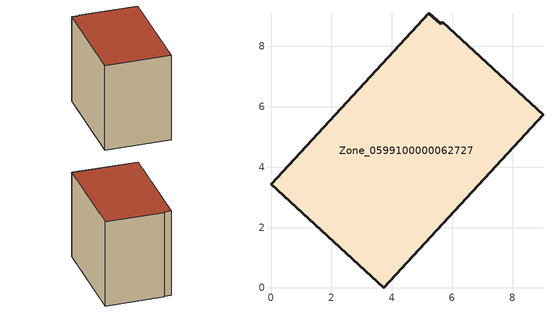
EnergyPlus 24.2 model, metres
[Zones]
Zone_0599100000062727
 floor ground (C_G): 5.69,8.8 9.01,5.73 3.73,0 0,3.43 5.23,9.11 5.63,8.75 z0
 wall outside (C_F): 3.73,0 9.01,5.73 5.69,8.8 5.63,8.75 5.23,9.11 0,3.43 3.73,0 z0:6.98
 roof outside (C_R): 9.01,5.73 5.69,8.8 5.63,8.75 5.23,9.11 0,3.43 3.73,0 z6.98
[BUILDING]
Pand.0599100000062727: North Axis=0; Terrain=City; Loads Convergence Tolerance Value=0.04; Temperature Convergence Tolerance Value=0.4; Solar Distribution=FullExterior; Maximum Number of Warmup Days=25; Minimum Number of Warmup Days=1
[Site:Location]
Rotterdam.The.Hague.AP_ZH_NLD Design_Conditions: Latitude=51.96; Longitude=4.45; Time Zone=1; Elevation=-4.5
[SITE:GROUNDTEMPERATURE:BUILDINGSURFACE]
18, 18, 18, 18, 18, 18, 18, 18, 18, 18, 18, 18
[MATERIAL] Thermal Absorptance=0.9; Solar Absorptance=0.7; Visible Absorptance=0.7
Name | Roughness | Thickness | Conductivity | Density | Specific Heat
G.TI.1946 | MediumSmooth | 0.15 | 1 | 540 | 1210
F.TI.1946 | Rough | 0.3 | 0.857143 | 1920 | 840
R.TI.1946 | MediumRough | 0.2 | 0.1 | 1500 | 1000
[CONSTRUCTION]
C_G: G.TI.1946
C_F: F.TI.1946
C_R: R.TI.1946
[ZONE]
Zone_0599100000062727: Type=1; Multiplier=1; Ceiling Height=Autocalculate; Volume=Autocalculate; Floor Area=autocalculate; Part of Total Floor Area=Yes
[ZONEINFILTRATION:DESIGNFLOWRATE]
Infil_Zone_0599100000062727: Zone or ZoneList or Space or SpaceList=Zone_0599100000062727; Schedule=AlwaysOn; Design Flow Rate Calculation Method=Flow/Area; Flow Rate per Floor Area=0.003; Constant Term Coefficient=1; Temperature Term Coefficient=0; Velocity Term Coefficient=0; Velocity Squared Term Coefficient=0
[HVACTEMPLATE:ZONE:IDEALLOADSAIRSYSTEM]
Zone_0599100000062727: Maximum Heating Supply Air Temperature=50; Minimum Cooling Supply Air Temperature=13; Maximum Heating Supply Air Humidity Ratio=0.0156; Minimum Cooling Supply Air Humidity Ratio=0.0077; Heating Limit=NoLimit; Cooling Limit=NoLimit; Dehumidification Control Type=ConstantSensibleHeatRatio; Cooling Sensible Heat Ratio=0.7; Dehumidification Setpoint=60; Humidification Control Type=None; Humidification Setpoint=30; Outdoor Air Method=None; Outdoor Air Flow Rate per Person=0.00944; Outdoor Air Flow Rate per Zone Floor Area=0; Outdoor Air Flow Rate per Zone=0; Demand Controlled Ventilation Type=None; Outdoor Air Economizer Type=NoEconomizer; Heat Recovery Type=None; Sensible Heat Recovery Effectiveness=0.7; Latent Heat Recovery Effectiveness=0.65
[ZONECONTROL:THERMOSTAT]
ThermostatControl_Zone_0599100000062727: Zone or ZoneList=Zone_0599100000062727; Control Type Schedule=DualSetpointControlType; Control 1=Thermostat_Zone_0599100000062727; Temperature Difference Between Cutout And Setpoint=0
[THERMOSTATSETPOINT:DUALSETPOINT]
Thermostat_Zone_0599100000062727: Heating Setpoint Temperature Schedule=HeatingSetpoint_Zone_0599100000062727; Cooling Setpoint Temperature Schedule=CoolingSetpoint_Zone_0599100000062727
[SCHEDULE:COMPACT]
HeatingSetpoint_Zone_0599100000062727: Through: 12/31, For: AllDays, Until: 24:00, 21
CoolingSetpoint_Zone_0599100000062727: Through: 12/31, For: AllDays, Until: 24:00, 24
DualSetpointControlType: Through: 12/31, For: AllDays, Until: 24:00, 4
AlwaysOn: Through: 12/31, For: AllDays, Until: 24:00, 1
